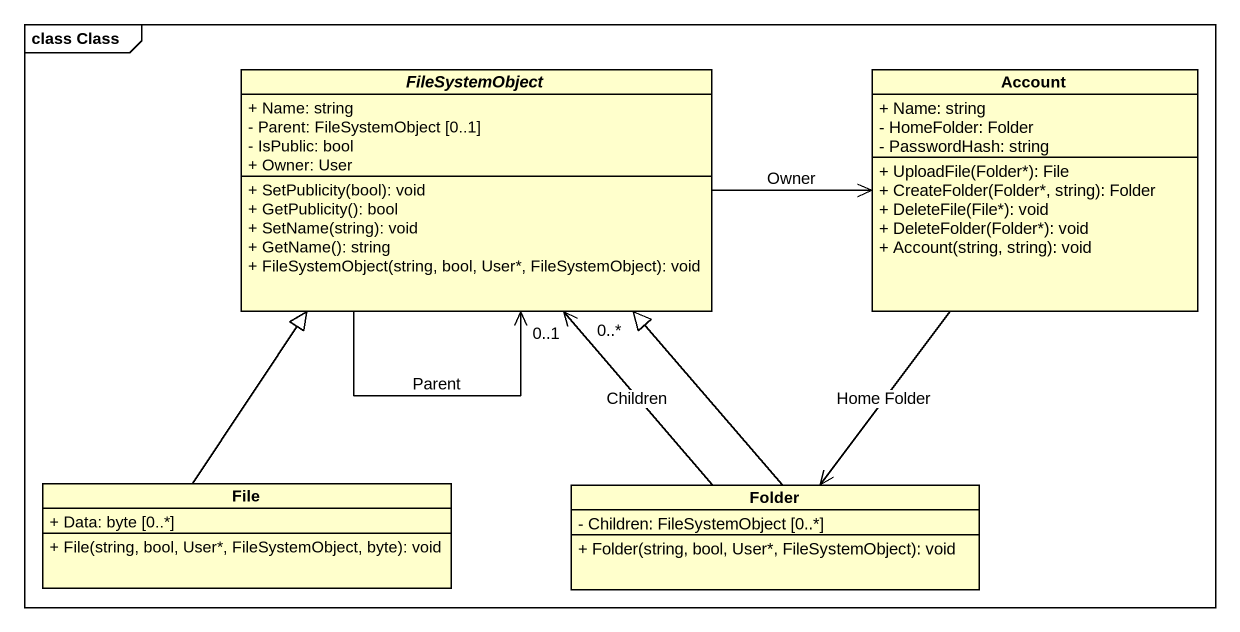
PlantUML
@startuml
mainframe class Class
hide circle
hide empty members
skinparam classAttributeIconSize 0
abstract class FileSystemObject {
  + Name: string
  - Parent: FileSystemObject [0..1]
  - IsPublic: bool
  + Owner: User
  + SetPublicity(bool): void
  + GetPublicity(): bool
  + SetName(string): void
  + GetName(): string
  + FileSystemObject(string, bool, User*, FileSystemObject): void
}
class Account {
  + Name: string
  - HomeFolder: Folder
  - PasswordHash: string
  + UploadFile(Folder*): File
  + CreateFolder(Folder*, string): Folder
  + DeleteFile(File*): void
  + DeleteFolder(Folder*): void
  + Account(string, string): void
}
class "File" as File_ {
  + Data: byte [0..*]
  + File(string, bool, User*, FileSystemObject, byte): void
}
class "Folder" as Folder_ {
  - Children: FileSystemObject [0..*]
  + Folder(string, bool, User*, FileSystemObject): void
}
FileSystemObject --> "0..1" FileSystemObject : Parent
FileSystemObject -right-> Account : Owner
Account --> Folder_ : Home Folder
File_ -up-|> FileSystemObject
Folder_ -up-|> FileSystemObject
Folder_ -up-> "0..*" FileSystemObject : Children
@enduml
